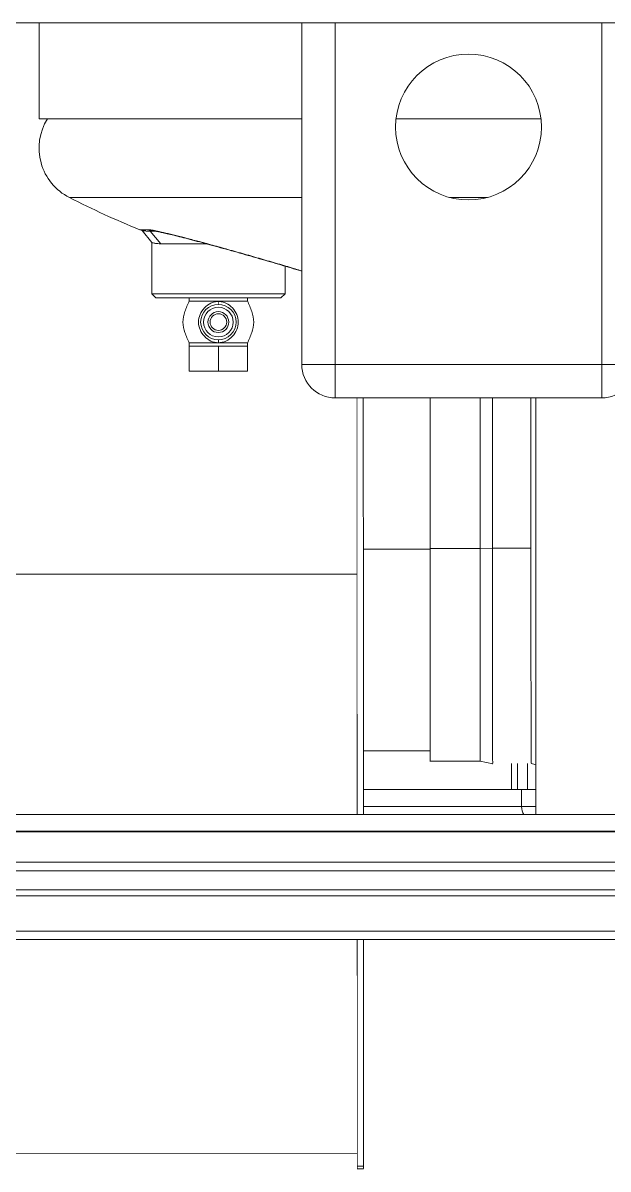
# Model space of a CAD drawing. Header units: millimetres. Extents: x -16985 to -606, y 2122 to 9380.
# Drawn here: x -10239.7 to -10099.3, y 4703.1 to 4978.2 of the extents above; entities that cross this region are included whole.
import ezdxf

# ---------------------------------------------------------------- set-up
doc = ezdxf.new("R2010")
doc.units = ezdxf.units.MM
doc.linetypes.add('K5LT32768', pattern=[0])
doc.linetypes.add('K5LT_THIN', pattern=[0])

msp = doc.modelspace()

# ---------------------------------------------------------------- linework, layer by layer
at = {"color": 7, "linetype": 'K5LT_THIN', "lineweight": 18}
for p, q in [((-9916.77, 4978.19), (-11199.55, 4978.19)), ((-10235.8, 4978.19), (-10235.8, 4955.19)), ((-10172.8, 4896.19), (-10172.8, 4978.19)), ((-10172.8, 4955.19), (-10235.8, 4955.19)), ((-10115.42, 4955.19), (-10150.19, 4955.19)), ((-10211.04, 4928.35), (-10208.8, 4925.45)), ((-10207.77, 4928.19), (-10209.78, 4928.19)), ((-10206.59, 4925.19), (-10209.17, 4928.19)), ((-10208.8, 4925.45), (-10208.8, 4913.19)), ((-10195.71, 4925.19), (-10206.59, 4925.19)), ((-10176.8, 4913.19), (-10176.8, 4919.81)), ((-10208.8, 4913.19), (-10207.8, 4912.19)), ((-10208.8, 4913.19), (-10176.8, 4913.19)), ((-10177.8, 4912.19), (-10176.8, 4913.19)), ((-10177.8, 4912.19), (-10207.8, 4912.19)), ((-10199.8, 4912.19), (-10199.8, 4911.39)), ((-10192.8, 4911.39), (-10199.72, 4911.39)), ((-10192.8, 4911.34), (-10192.8, 4911.39)), ((-10185.85, 4911.39), (-10192.8, 4911.39)), ((-10185.8, 4911.39), (-10185.8, 4912.19)), ((-10192.8, 4902.14), (-10192.8, 4901.43)), ((-10199.8, 4901.39), (-10199.8, 4900.59)), ((-10199.8, 4900.59), (-10199.8, 4894.59)), ((-10199.8, 4900.59), (-10196.3, 4900.59)), ((-10199.76, 4901.39), (-10192.8, 4901.39)), ((-10196.3, 4900.59), (-10192.8, 4900.59)), ((-10192.8, 4901.43), (-10192.8, 4901.39)), ((-10192.8, 4901.39), (-10185.89, 4901.39)), ((-10192.8, 4900.59), (-10192.8, 4894.59)), ((-10192.8, 4900.59), (-10189.3, 4900.59)), ((-10189.3, 4900.59), (-10185.8, 4900.59)), ((-10185.8, 4900.59), (-10185.8, 4901.39)), ((-10185.8, 4900.59), (-10185.8, 4894.59)), ((-10199.8, 4894.59), (-10192.8, 4894.59)), ((-10192.8, 4894.59), (-10185.8, 4894.59)), ((-10172.8, 4896.19), (-10164.8, 4896.19)), ((-10164.8, 4896.19), (-10164.8, 4888.19)), ((-10164.8, 4896.19), (-10100.8, 4896.19)), ((-10100.8, 4888.19), (-10100.8, 4896.19)), ((-10100.8, 4896.19), (-10092.8, 4896.19)), ((-10100.8, 4888.19), (-10164.8, 4888.19)), ((-10130.02, 4852.08), (-10142.02, 4852.08)), ((-10127.02, 4852.14), (-10130.02, 4852.08)), ((-10117.82, 4852.14), (-10127.02, 4852.14)), ((-10158.01, 4803.45), (-10142.01, 4803.45)), ((-10158, 4803.45), (-10158, 4788.19)), ((-10142.05, 4801.02), (-10130, 4801.03)), ((-10130.02, 4801.03), (-10127, 4800.4)), ((-10127.02, 4800.4), (-10127, 4800.4)), ((-10121.05, 4800.41), (-10121.05, 4794.19)), ((-10116.63, 4798.03), (-10116.63, 4799.98)), ((-10116.63, 4797.05), (-10116.63, 4798.03)), ((-10116.63, 4797.68), (-10116.63, 4797.05)), ((-10158, 4794.19), (-10122.45, 4794.19)), ((-10122.45, 4794.19), (-10121.05, 4794.19)), ((-10121.05, 4794.19), (-10118.65, 4794.19)), ((-10120.05, 4794.19), (-10120.05, 4790.09)), ((-10118.65, 4794.19), (-10116.63, 4794.19)), ((-11161.16, 4788.19), (-9465.95, 4788.19)), ((-9604.81, 4784.19), (-11139.55, 4784.19)), ((-9604.81, 4784.02), (-11139.55, 4784.02)), ((-9413.55, 4770.09), (-11213.55, 4770.09)), ((-9413.55, 4768.7), (-11213.55, 4768.7)), ((-9413.55, 4760.19), (-11213.55, 4760.19)), ((-11213.55, 4758.19), (-9413.55, 4758.19)), ((-10463.2, 4706.81), (-10159.48, 4706.9)), ((-10157.98, 4703.77), (-10159.48, 4703.77)), ((-10159.48, 4703.2), (-10157.98, 4703.2))]:
    msp.add_line(p, q, dxfattribs=at)
at = {"color": 8, "linetype": 'K5LT32768', "lineweight": 15, "true_color": 0x808080}
for p, q in [((-10164.8, 4978.19), (-10164.8, 4896.19)), ((-10100.8, 4896.19), (-10100.8, 4978.19)), ((-10172.8, 4936.28), (-10228.54, 4936.28)), ((-10128.29, 4936.28), (-10137.32, 4936.28)), ((-10211.66, 4928.55), (-10209.6, 4928.55)), ((-10158.03, 4851.86), (-10142.02, 4851.86)), ((-10477.58, 4845.81), (-10159.52, 4845.9)), ((-10122.45, 4800.41), (-10122.45, 4794.19)), ((-10118.65, 4800.41), (-10118.65, 4794.19)), ((-10158, 4790.09), (-10120.05, 4790.09)), ((-10120.05, 4790.09), (-10116.63, 4790.09)), ((-9604.81, 4776.77), (-11213.55, 4776.77)), ((-9604.81, 4774.66), (-11213.55, 4774.66))]:
    msp.add_line(p, q, dxfattribs=at)
at = {"color": 7, "linetype": 'K5LT_THIN', "const_width": 0.18}
for points in [[(-10210.16, 4928.2), (-10210.02, 4928.19), (-10209.78, 4928.19)], [(-10192.8, 4911.34), (-10192.8, 4911.19), (-10192.8, 4911.05), (-10192.8, 4910.93), (-10192.8, 4910.83), (-10192.8, 4910.75), (-10192.8, 4910.69), (-10192.8, 4910.65), (-10192.8, 4910.64)], [(-10159.54, 4888.19), (-10159.54, 4885.63), (-10159.53, 4878.62), (-10159.53, 4871.53), (-10159.53, 4864.39), (-10159.53, 4857.2), (-10159.53, 4849.99), (-10159.52, 4842.78), (-10159.52, 4835.57), (-10159.52, 4828.4), (-10159.52, 4821.28), (-10159.52, 4814.22), (-10159.51, 4807.25), (-10159.51, 4800.38), (-10159.51, 4793.62), (-10159.51, 4788.19)], [(-10158.04, 4888.19), (-10158.04, 4885.63), (-10158.03, 4878.62), (-10158.03, 4871.53), (-10158.03, 4864.39), (-10158.03, 4857.2), (-10158.03, 4849.99), (-10158.02, 4842.78), (-10158.02, 4835.57), (-10158.02, 4828.4), (-10158.02, 4821.28), (-10158.02, 4814.22), (-10158.01, 4807.25), (-10158.01, 4800.38), (-10158.01, 4793.63), (-10158.01, 4788.19)], [(-10116.63, 4788.19), (-10116.63, 4789), (-10116.63, 4790.23), (-10116.63, 4791.8), (-10116.63, 4793.7), (-10116.63, 4795.91), (-10116.63, 4798.43), (-10116.63, 4801.24), (-10116.63, 4804.33), (-10116.63, 4807.67), (-10116.63, 4811.25), (-10116.63, 4815.04), (-10116.63, 4819.02), (-10116.64, 4823.18), (-10116.64, 4827.48), (-10116.64, 4831.9), (-10116.64, 4836.41), (-10116.64, 4840.99), (-10116.64, 4845.61), (-10116.64, 4850.24), (-10116.64, 4854.87), (-10116.65, 4859.45), (-10116.65, 4863.96), (-10116.65, 4868.38), (-10116.65, 4872.67), (-10116.65, 4876.83), (-10116.65, 4880.81), (-10116.65, 4884.6), (-10116.65, 4888.17), (-10116.65, 4888.19)], [(-10158, 4788.19), (-10158, 4789.76), (-10158, 4796.44), (-10158, 4803.25), (-10158, 4803.45)], [(-10159.5, 4758.19), (-10159.5, 4756.5), (-10159.5, 4751.02), (-10159.49, 4745.78), (-10159.49, 4740.8), (-10159.49, 4736.08), (-10159.49, 4731.64), (-10159.49, 4727.49), (-10159.49, 4723.64), (-10159.49, 4720.1), (-10159.48, 4716.88), (-10159.48, 4713.98), (-10159.48, 4711.41), (-10159.48, 4709.19), (-10159.48, 4707.3), (-10159.48, 4705.77), (-10159.48, 4704.59), (-10159.48, 4703.77)], [(-10158, 4758.19), (-10158, 4756.5), (-10158, 4751.02), (-10157.99, 4745.78), (-10157.99, 4740.8), (-10157.99, 4736.08), (-10157.99, 4731.64), (-10157.99, 4727.49), (-10157.99, 4723.64), (-10157.99, 4720.1), (-10157.98, 4716.88), (-10157.98, 4713.98), (-10157.98, 4711.41), (-10157.98, 4709.19), (-10157.98, 4707.3), (-10157.98, 4705.77), (-10157.98, 4704.59), (-10157.98, 4703.77)], [(-10157.98, 4703.77), (-10157.98, 4703.31), (-10157.98, 4703.2), (-10157.98, 4703.46), (-10157.98, 4704.07), (-10157.98, 4705.05), (-10157.98, 4706.37), (-10157.98, 4708.05), (-10157.98, 4710.08), (-10157.98, 4712.45), (-10157.98, 4715.15), (-10157.98, 4718.19), (-10157.98, 4721.55), (-10157.98, 4725.22), (-10157.98, 4729.2), (-10157.98, 4733.47), (-10157.98, 4738.03), (-10157.98, 4742.86), (-10157.99, 4747.95), (-10157.99, 4753.29), (-10157.99, 4758.19)], [(-10159.48, 4703.77), (-10159.48, 4703.31), (-10159.48, 4703.2)]]:
    msp.add_lwpolyline(points, dxfattribs=at)
at = {"color": 7, "linetype": 'K5LT_THIN', "lineweight": 18}
for centre, radius in [((-10132.8, 4953.19), 17.5), ((-10192.8, 4906.39), 4.25), ((-10192.8, 4906.39), 3.55), ((-10192.8, 4906.39), 2.5), ((-10192.8, 4906.39), 2)]:
    msp.add_circle(centre, radius, dxfattribs=at)
for centre, radius, start, end in [((-10222.46, 4948.16), 13.35, 148.2286, 242.8775), ((-10132.8, 5123.19), 210, 242.8775, 247.9458), ((-10209.78, 4933.19), 5, 247.9458, 255.9561), ((-10207.77, 4932.95), 4.76, 247.3879, 269.9825), ((-10164.8, 4896.19), 8, 180, 270), ((-10100.8, 4896.19), 8, 270, 0), ((-10117.8, 4798.41), 2, 53.4516, 89.5694), ((-10116.15, 4790.09), 3.9, 180, 209.1554)]:
    msp.add_arc(centre, radius, start, end, dxfattribs=at)
for points, knots in [([(-10211.04, 4928.35), (-10211.04, 4928.35), (-10211.2, 4928.37), (-10210.94, 4928.3), (-10210.3, 4928.26), (-10210.16, 4928.25)], [0, 0, 0, 0, 0.000808, 0.771899, 1, 1, 1, 1]), ([(-10207.96, 4928.19), (-10207.97, 4928.19), (-10208, 4928.2), (-10207.82, 4928.18), (-10207.44, 4928.11), (-10206.73, 4927.97), (-10205.7, 4927.74), (-10204.31, 4927.42), (-10202.59, 4927), (-10200.62, 4926.5), (-10198.43, 4925.92), (-10196.06, 4925.29), (-10193.55, 4924.6), (-10190.95, 4923.88), (-10188.29, 4923.14), (-10185.6, 4922.37), (-10182.93, 4921.6), (-10180.3, 4920.84), (-10177.75, 4920.09), (-10175.32, 4919.38), (-10173.66, 4918.88), (-10172.88, 4918.65), (-10172.8, 4918.63)], [0, 0, 0, 0, 0.004516, 0.025218, 0.052143, 0.086389, 0.128197, 0.179361, 0.23274, 0.289298, 0.348077, 0.408347, 0.469785, 0.532427, 0.595909, 0.659951, 0.72516, 0.79094, 0.857201, 0.9247, 0.99273, 1, 1, 1, 1]), ([(-10206.59, 4925.19), (-10206.85, 4925.2), (-10207.53, 4925.22), (-10208.19, 4925.32), (-10208.6, 4925.4), (-10208.78, 4925.44), (-10208.79, 4925.44), (-10208.8, 4925.45)], [0, 0, 0, 0, 0.191468, 0.500577, 0.689112, 0.855891, 1, 1, 1, 1]), ([(-10199.78, 4911.45), (-10200.15, 4910.62), (-10200.89, 4909.01), (-10201.51, 4906.39), (-10200.89, 4903.77), (-10200.15, 4902.16), (-10199.78, 4901.33)], [0, 0, 0, 0, 0.257696, 0.5, 0.742304, 1, 1, 1, 1]), ([(-10192.8, 4901.43), (-10193.12, 4901.45), (-10193.75, 4901.49), (-10194.94, 4901.93), (-10196.25, 4902.9), (-10197.3, 4904.51), (-10197.72, 4906.39), (-10197.3, 4908.26), (-10196.25, 4909.88), (-10194.94, 4910.84), (-10193.75, 4911.28), (-10193.12, 4911.32), (-10192.8, 4911.34)], [0, 0, 0, 0, 0.062045, 0.124543, 0.250846, 0.377384, 0.500002, 0.62263, 0.749161, 0.875454, 0.937962, 1, 1, 1, 1]), ([(-10192.8, 4911.34), (-10192.49, 4911.32), (-10191.86, 4911.28), (-10190.66, 4910.84), (-10189.36, 4909.88), (-10188.3, 4908.26), (-10187.89, 4906.39), (-10188.3, 4904.51), (-10189.36, 4902.9), (-10190.66, 4901.93), (-10191.86, 4901.49), (-10192.49, 4901.45), (-10192.8, 4901.43)], [0, 0, 0, 0, 0.062032, 0.124539, 0.250826, 0.377379, 0.500013, 0.622635, 0.749174, 0.875467, 0.937955, 1, 1, 1, 1]), ([(-10185.83, 4901.33), (-10185.45, 4902.16), (-10184.72, 4903.77), (-10184.1, 4906.39), (-10184.72, 4909.01), (-10185.45, 4910.62), (-10185.83, 4911.45)], [0, 0, 0, 0, 0.257696, 0.5, 0.742304, 1, 1, 1, 1]), ([(-10158.01, 4788.19), (-10158.01, 4789.75), (-10158.01, 4795.43), (-10158.01, 4805.81), (-10158.02, 4819.17), (-10158.02, 4832.84), (-10158.02, 4846.64), (-10158.03, 4860.47), (-10158.03, 4874.13), (-10158.03, 4883.41), (-10158.04, 4887.97), (-10158.04, 4888.19)], [0, 0, 0, 0, 0.05101, 0.185627, 0.320238, 0.454855, 0.589465, 0.724083, 0.858693, 0.993311, 1, 1, 1, 1]), ([(-10142.03, 4888.19), (-10142.03, 4887.96), (-10142.03, 4886.77), (-10142.03, 4883.94), (-10142.03, 4879.74), (-10142.03, 4874.94), (-10142.03, 4869.69), (-10142.02, 4864.07), (-10142.02, 4858.17), (-10142.02, 4854.11), (-10142.02, 4852.08)], [0, 0, 0, 0, 0.033042, 0.171179, 0.309316, 0.447453, 0.58559, 0.723726, 0.861863, 1, 1, 1, 1]), ([(-10130.02, 4852.08), (-10130.02, 4854.11), (-10130.02, 4858.17), (-10130.02, 4864.07), (-10130.03, 4869.69), (-10130.03, 4874.94), (-10130.03, 4879.74), (-10130.03, 4883.94), (-10130.03, 4886.77), (-10130.03, 4887.96), (-10130.03, 4888.19)], [0, 0, 0, 0, 0.138159, 0.276317, 0.414476, 0.552635, 0.690793, 0.828952, 0.967111, 1, 1, 1, 1]), ([(-10127.02, 4852.14), (-10127.02, 4854.2), (-10127.02, 4858.31), (-10127.02, 4864.29), (-10127.03, 4869.99), (-10127.03, 4875.3), (-10127.03, 4880.17), (-10127.03, 4884.41), (-10127.03, 4887.09), (-10127.03, 4888.13), (-10127.03, 4888.19)], [0, 0, 0, 0, 0.141696, 0.283391, 0.425087, 0.566783, 0.708478, 0.850174, 0.99187, 1, 1, 1, 1]), ([(-10116.63, 4788.19), (-10116.63, 4788.22), (-10116.63, 4788.77), (-10116.63, 4790.8), (-10116.63, 4794.29), (-10116.63, 4798.82), (-10116.63, 4804.15), (-10116.63, 4810.24), (-10116.63, 4816.98), (-10116.64, 4824.24), (-10116.64, 4831.91), (-10116.64, 4839.85), (-10116.64, 4847.93), (-10116.64, 4856.01), (-10116.65, 4863.95), (-10116.65, 4871.62), (-10116.65, 4878.85), (-10116.65, 4884.43), (-10116.65, 4887.3), (-10116.65, 4888.19)], [0, 0, 0, 0, 0.004446, 0.06891, 0.133375, 0.19784, 0.262304, 0.326769, 0.391234, 0.455698, 0.520163, 0.584628, 0.649092, 0.713557, 0.778022, 0.842486, 0.906951, 0.971416, 1, 1, 1, 1]), ([(-10142.02, 4852.08), (-10142.02, 4850.03), (-10142.02, 4845.95), (-10142.02, 4839.83), (-10142.02, 4833.85), (-10142.01, 4828.12), (-10142.01, 4822.72), (-10142.01, 4817.76), (-10142.01, 4813.31), (-10142.01, 4809.45), (-10142.01, 4806.25), (-10142.01, 4803.75), (-10142.01, 4802.04), (-10142.01, 4801.12), (-10142, 4801.11), (-10142, 4801.11)], [0, 0, 0, 0, 0.078851, 0.157702, 0.236553, 0.315404, 0.394255, 0.473106, 0.551957, 0.630808, 0.709659, 0.78851, 0.867361, 0.946212, 1, 1, 1, 1]), ([(-10130, 4801.12), (-10130, 4801.12), (-10130.01, 4801.12), (-10130.01, 4802.05), (-10130.01, 4803.76), (-10130.01, 4806.25), (-10130.01, 4809.45), (-10130.01, 4813.31), (-10130.01, 4817.76), (-10130.01, 4822.73), (-10130.01, 4828.12), (-10130.02, 4833.86), (-10130.02, 4839.83), (-10130.02, 4845.95), (-10130.02, 4850.04), (-10130.02, 4852.08)], [0, 0, 0, 0, 0.053781, 0.132633, 0.211484, 0.290336, 0.369187, 0.448039, 0.526891, 0.605742, 0.684594, 0.763445, 0.842297, 0.921148, 1, 1, 1, 1]), ([(-10127, 4800.49), (-10127, 4800.49), (-10127, 4800.5), (-10127.01, 4801.44), (-10127.01, 4803.17), (-10127.01, 4805.7), (-10127.01, 4808.94), (-10127.01, 4812.85), (-10127.01, 4817.36), (-10127.01, 4822.39), (-10127.01, 4827.86), (-10127.02, 4833.67), (-10127.02, 4839.73), (-10127.02, 4845.93), (-10127.02, 4850.07), (-10127.02, 4852.14)], [0, 0, 0, 0, 0.053788, 0.132639, 0.21149, 0.290341, 0.369192, 0.448043, 0.526894, 0.605745, 0.684596, 0.763447, 0.842298, 0.921149, 1, 1, 1, 1]), ([(-10116.63, 4788.19), (-10116.63, 4788.41), (-10116.63, 4788.97), (-10116.63, 4790.72), (-10116.63, 4793.33), (-10116.63, 4796.4), (-10116.63, 4798.87), (-10116.63, 4799.98)], [0, 0, 0, 0, 0.145716, 0.36938, 0.593044, 0.816708, 1, 1, 1, 1]), ([(-10157.98, 4707.76), (-10157.98, 4708.3), (-10157.98, 4709.37), (-10157.98, 4712.7), (-10157.98, 4717.21), (-10157.99, 4723.02), (-10157.99, 4730.03), (-10157.99, 4738.15), (-10157.99, 4747.42), (-10158, 4754.17), (-10158, 4758.01), (-10158, 4758.19)], [0, 0, 0, 0, 0.124275, 0.248548, 0.372819, 0.497096, 0.621367, 0.745644, 0.869914, 0.994191, 1, 1, 1, 1]), ([(-10157.99, 4758.19), (-10157.99, 4755.17), (-10157.99, 4748.65), (-10157.98, 4739.77), (-10157.98, 4731.41), (-10157.98, 4724.21), (-10157.98, 4718.18), (-10157.98, 4713.41), (-10157.98, 4709.92), (-10157.98, 4707.79), (-10157.98, 4706.91), (-10157.98, 4707.47), (-10157.98, 4707.76)], [0, 0, 0, 0, 0.08743, 0.188829, 0.290223, 0.391622, 0.493016, 0.594415, 0.695808, 0.797207, 0.8986, 1, 1, 1, 1])]:
    msp.add_open_spline(points, degree=3, knots=knots, dxfattribs=at)
at = {"color": 8, "linetype": 'K5LT32768', "lineweight": 15, "true_color": 0x808080}
for points, knots in [([(-10209.6, 4928.55), (-10209.34, 4928.53), (-10208.83, 4928.49), (-10207.37, 4928.2), (-10205.47, 4927.77), (-10203.04, 4927.18), (-10200.31, 4926.48), (-10197.19, 4925.66), (-10193.74, 4924.72), (-10189.93, 4923.66), (-10186, 4922.55), (-10181.96, 4921.39), (-10178.04, 4920.24), (-10174.94, 4919.33), (-10173.31, 4918.84), (-10172.8, 4918.69)], [0, 0, 0, 0, 0.057633, 0.115468, 0.187452, 0.259501, 0.33314, 0.406803, 0.491528, 0.576277, 0.66796, 0.759666, 0.857473, 0.955307, 1, 1, 1, 1]), ([(-10117.83, 4888.19), (-10117.83, 4888.13), (-10117.83, 4887.09), (-10117.82, 4884.41), (-10117.82, 4880.17), (-10117.82, 4875.3), (-10117.82, 4869.99), (-10117.82, 4864.29), (-10117.82, 4858.31), (-10117.82, 4854.2), (-10117.82, 4852.14)], [0, 0, 0, 0, 0.008009, 0.149722, 0.291435, 0.433148, 0.574861, 0.716574, 0.858287, 1, 1, 1, 1]), ([(-10117.82, 4852.14), (-10117.82, 4850.07), (-10117.81, 4845.93), (-10117.81, 4839.73), (-10117.81, 4833.67), (-10117.81, 4827.86), (-10117.81, 4822.39), (-10117.81, 4817.36), (-10117.8, 4812.85), (-10117.8, 4808.94), (-10117.8, 4805.7), (-10117.8, 4803.17), (-10117.8, 4801.44), (-10117.8, 4800.5), (-10117.8, 4800.5), (-10117.8, 4800.49)], [0, 0, 0, 0, 0.078851, 0.157702, 0.236552, 0.315403, 0.394254, 0.473105, 0.551955, 0.630806, 0.709657, 0.788508, 0.867358, 0.946209, 1, 1, 1, 1])]:
    msp.add_open_spline(points, degree=3, knots=knots, dxfattribs=at)

doc.saveas('drawing.dxf')
